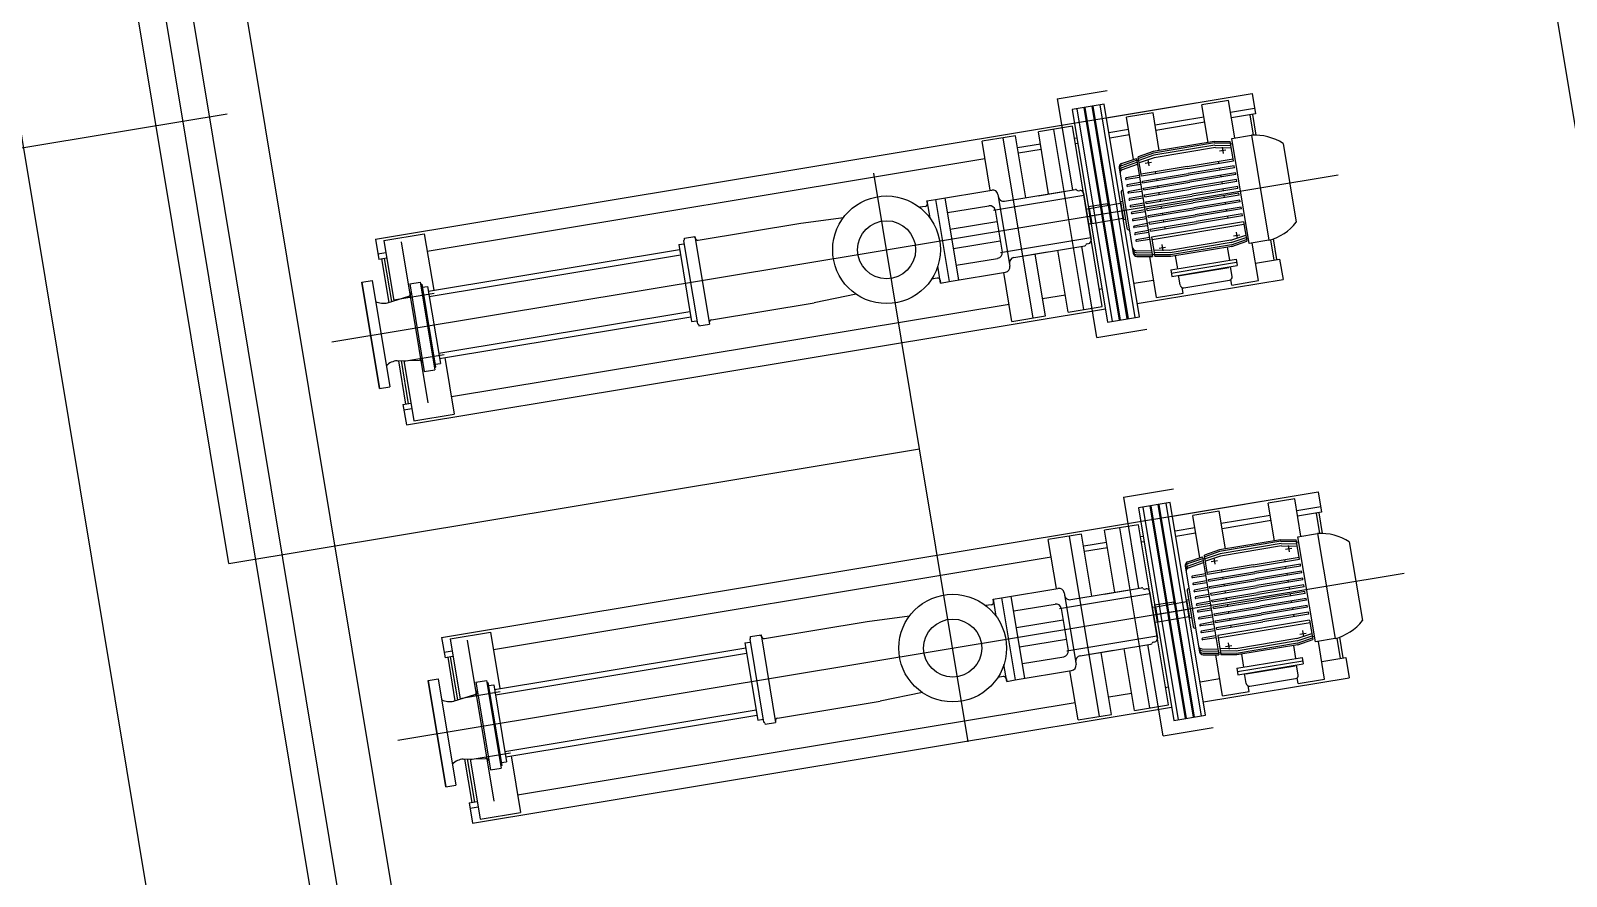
# Model space of a CAD drawing. Header units: millimetres. Extents: x -16232 to 52632, y -3739 to 20678.
# Drawn here: x 23035.64 to 23074.76, y 12141.27 to 12162.82 of the extents above; entities that cross this region are included whole.
import ezdxf

# ---------------------------------------------------------------- set-up
doc = ezdxf.new("R2010")
doc.units = ezdxf.units.MM
doc.header["$LTSCALE"] = 300
doc.header["$MEASUREMENT"] = 0
doc.layers.add('CINZA-8', color=8, linetype='Continuous')

msp = doc.modelspace()

# ---------------------------------------------------------------- linework, layer by layer
at = {"layer": 'CINZA-8'}
for p, q in [((23007.06, 12330.854), (23057.957, 12024.256)), ((23096.528, 12030.659), (23049.307, 12315.115)), ((23015.473, 12309.498), (23062.694, 12025.043)), ((23064.272, 12023.914), (23016.826, 12309.723)), ((23014.796, 12309.386), (23061.905, 12025.607)), ((23040.686, 12149.236), (23036.979, 12171.57)), ((23044.424, 12157.509), (23066.759, 12161.216)), ((23061.793, 12161.087), (23063.066, 12161.299)), ((23063.046, 12160.6), (23066.759, 12161.216)), ((23066.759, 12161.216), (23066.845, 12160.699)), ((23061.793, 12161.087), (23062.18, 12158.76)), ((23062.989, 12160.945), (23062.177, 12160.81)), ((23062.177, 12160.81), (23063.076, 12155.39)), ((23062.292, 12160.829), (23063.191, 12155.409)), ((23062.468, 12160.859), (23063.367, 12155.438)), ((23062.495, 12160.863), (23063.394, 12155.443)), ((23062.671, 12160.892), (23063.57, 12155.472)), ((23062.698, 12160.897), (23063.597, 12155.477)), ((23062.874, 12160.926), (23063.773, 12155.506)), ((23063.888, 12155.525), (23062.989, 12160.945)), ((23066.157, 12161.043), (23065.48, 12160.931)), ((23065.639, 12159.974), (23065.48, 12160.931)), ((23066.316, 12160.086), (23066.157, 12161.043)), ((23066.822, 12160.834), (23066.209, 12160.732)), ((22930.47, 12142.415), (23040.645, 12160.704)), ((23064.235, 12160.724), (23063.559, 12160.612)), ((23063.737, 12159.54), (23063.559, 12160.612)), ((23064.394, 12159.767), (23064.235, 12160.724)), ((23065.532, 12160.62), (23064.287, 12160.413)), ((23065.554, 12160.485), (23064.309, 12160.278)), ((23066.845, 12160.699), (23066.231, 12160.597)), ((23066.795, 12160.159), (23066.709, 12160.676)), ((23066.865, 12160.158), (23066.777, 12160.688)), ((23060.73, 12160.143), (23059.877, 12160.001)), ((23061.181, 12155.496), (23060.419, 12160.091)), ((23060.992, 12158.563), (23060.73, 12160.143)), ((23062.178, 12160.383), (23061.312, 12160.239)), ((23061.574, 12158.659), (23061.312, 12160.239)), ((23062.467, 12155.71), (23061.704, 12160.304)), ((23062.941, 12155.788), (23062.178, 12160.383)), ((23062.297, 12160.083), (23062.23, 12160.072)), ((23063.61, 12160.301), (23063.109, 12160.218)), ((23063.633, 12160.166), (23063.132, 12160.082)), ((23066.241, 12160.074), (23066.742, 12160.157)), ((23066.686, 12157.394), (23066.241, 12160.074)), ((23066.742, 12160.157), (23067.187, 12157.477)), ((23060.085, 12158.753), (23059.877, 12160.001)), ((23061.364, 12159.928), (23060.782, 12159.831)), ((23061.386, 12159.793), (23060.804, 12159.696)), ((23062.32, 12159.948), (23062.252, 12159.936)), ((23064.238, 12159.741), (23063.857, 12159.607)), ((23064.245, 12159.7), (23063.864, 12159.565)), ((23064.255, 12159.643), (23063.874, 12159.509)), ((23065.795, 12159.999), (23064.238, 12159.741)), ((23065.802, 12159.958), (23064.245, 12159.7)), ((23065.811, 12159.901), (23064.255, 12159.643)), ((23065.821, 12159.842), (23064.265, 12159.583)), ((23065.795, 12159.999), (23066.199, 12159.995)), ((23065.802, 12159.958), (23066.206, 12159.954)), ((23065.811, 12159.901), (23066.215, 12159.897)), ((23065.821, 12159.842), (23066.225, 12159.838)), ((23065.926, 12159.757), (23066.088, 12159.784)), ((23065.993, 12159.852), (23066.02, 12159.689)), ((23066.281, 12159.501), (23066.199, 12159.995)), ((23066.264, 12159.938), (23066.21, 12159.929)), ((23067.549, 12159.946), (23067.883, 12157.937)), ((23059.951, 12159.554), (23045.741, 12157.195)), ((23063.368, 12159.327), (23063.731, 12157.145)), ((23063.43, 12159.432), (23063.809, 12159.565)), ((23063.438, 12159.388), (23063.816, 12159.522)), ((23063.447, 12159.332), (23063.825, 12159.465)), ((23063.455, 12159.282), (23063.834, 12159.415)), ((23063.809, 12159.565), (23064.224, 12157.062)), ((23063.818, 12159.511), (23063.872, 12159.52)), ((23063.94, 12159.112), (23063.857, 12159.607)), ((23064.265, 12159.583), (23063.884, 12159.449)), ((23065.101, 12159.36), (23063.931, 12159.165)), ((23065.11, 12159.307), (23063.94, 12159.112)), ((23064.031, 12159.442), (23064.193, 12159.469)), ((23064.099, 12159.537), (23064.125, 12159.375)), ((23065.101, 12159.36), (23066.272, 12159.554)), ((23065.11, 12159.307), (23066.281, 12159.501)), ((23066.302, 12159.374), (23065.131, 12159.18)), ((23066.31, 12159.328), (23065.139, 12159.134)), ((23065.913, 12159.44), (23065.904, 12159.493)), ((23065.942, 12159.267), (23065.934, 12159.313)), ((23066.31, 12159.328), (23066.302, 12159.374)), ((23043.307, 12154.89), (23068.95, 12159.146)), ((23058.287, 12152.158), (23057.12, 12159.186)), ((23063.881, 12159.13), (23063.546, 12159.067)), ((23063.89, 12159.076), (23063.553, 12159.027)), ((23063.91, 12158.954), (23063.575, 12158.891)), ((23063.919, 12158.9), (23063.582, 12158.851)), ((23063.961, 12158.986), (23065.131, 12159.18)), ((23063.968, 12158.94), (23063.961, 12158.986)), ((23063.968, 12158.94), (23065.139, 12159.134)), ((23063.99, 12158.81), (23065.16, 12159.004)), ((23063.997, 12158.764), (23065.168, 12158.958)), ((23064.307, 12159.174), (23064.299, 12159.227)), ((23064.336, 12159.001), (23064.328, 12159.047)), ((23064.365, 12158.825), (23064.358, 12158.871)), ((23066.331, 12159.198), (23065.16, 12159.004)), ((23066.339, 12159.152), (23065.168, 12158.958)), ((23066.36, 12159.023), (23065.19, 12158.828)), ((23066.368, 12158.977), (23065.197, 12158.782)), ((23066.39, 12158.847), (23065.219, 12158.652)), ((23065.971, 12159.091), (23065.963, 12159.137)), ((23066, 12158.915), (23065.993, 12158.961)), ((23066.339, 12159.152), (23066.331, 12159.198)), ((23066.368, 12158.977), (23066.36, 12159.023)), ((23066.397, 12158.801), (23066.39, 12158.847)), ((23058.474, 12158.485), (23058.691, 12158.521)), ((23058.486, 12158.416), (23058.474, 12158.485)), ((23058.474, 12158.485), (23058.546, 12158.053)), ((23058.691, 12158.521), (23060.125, 12158.759)), ((23058.691, 12158.521), (23059.039, 12156.423)), ((23059.282, 12156.464), (23058.934, 12158.562)), ((23060.168, 12158.248), (23062.469, 12158.63)), ((23060.283, 12158.646), (23060.586, 12156.819)), ((23060.451, 12158.473), (23062.258, 12158.773)), ((23061.304, 12158.614), (23062.258, 12158.773)), ((23062.326, 12158.742), (23062.366, 12158.749)), ((23062.461, 12158.681), (23062.658, 12157.49)), ((23063.456, 12158.468), (23063.401, 12158.459)), ((23063.401, 12158.459), (23063.477, 12158.004)), ((23063.418, 12158.695), (23063.569, 12157.786)), ((23063.939, 12158.778), (23063.604, 12158.715)), ((23063.948, 12158.724), (23063.611, 12158.675)), ((23063.969, 12158.602), (23063.634, 12158.539)), ((23063.978, 12158.548), (23063.64, 12158.499)), ((23063.997, 12158.764), (23063.99, 12158.81)), ((23064.019, 12158.634), (23065.19, 12158.828)), ((23064.027, 12158.588), (23064.019, 12158.634)), ((23064.027, 12158.588), (23065.197, 12158.782)), ((23064.048, 12158.458), (23065.219, 12158.652)), ((23064.056, 12158.412), (23064.048, 12158.458)), ((23064.056, 12158.412), (23065.227, 12158.606)), ((23064.077, 12158.287), (23065.247, 12158.482)), ((23064.394, 12158.649), (23064.387, 12158.695)), ((23064.424, 12158.473), (23064.416, 12158.519)), ((23066.397, 12158.801), (23065.227, 12158.606)), ((23066.418, 12158.676), (23065.247, 12158.482)), ((23066.425, 12158.63), (23065.255, 12158.436)), ((23066.447, 12158.5), (23065.276, 12158.306)), ((23066.455, 12158.454), (23065.284, 12158.26)), ((23066.029, 12158.74), (23066.022, 12158.786)), ((23066.058, 12158.569), (23066.05, 12158.615)), ((23066.425, 12158.63), (23066.418, 12158.676)), ((23066.455, 12158.454), (23066.447, 12158.5)), ((23055.26, 12157.917), (23056.347, 12158.061)), ((23058.427, 12158.337), (23058.288, 12158.318)), ((23058.997, 12158.183), (23060.053, 12158.359)), ((23060.21, 12158.246), (23060.388, 12157.175)), ((23062.528, 12158.275), (23062.596, 12158.286)), ((23063.076, 12158.408), (23062.589, 12158.327)), ((23062.589, 12158.327), (23062.596, 12158.286)), ((23062.659, 12157.907), (23062.596, 12158.286)), ((23062.608, 12158.288), (23062.598, 12158.274)), ((23062.598, 12158.274), (23062.656, 12157.92)), ((23062.608, 12158.288), (23063.408, 12158.421)), ((23062.608, 12158.288), (23062.671, 12157.909)), ((23062.627, 12158.097), (23063.439, 12158.232)), ((23063.083, 12158.367), (23063.076, 12158.408)), ((23063.998, 12158.426), (23063.663, 12158.363)), ((23064.007, 12158.372), (23063.67, 12158.323)), ((23064.026, 12158.255), (23063.691, 12158.193)), ((23064.035, 12158.201), (23063.698, 12158.152)), ((23064.055, 12158.079), (23063.72, 12158.017)), ((23064.084, 12158.241), (23064.077, 12158.287)), ((23064.084, 12158.241), (23065.255, 12158.436)), ((23064.106, 12158.111), (23065.276, 12158.306)), ((23064.113, 12158.065), (23064.106, 12158.111)), ((23064.113, 12158.065), (23065.284, 12158.26)), ((23064.135, 12157.936), (23065.306, 12158.13)), ((23064.143, 12157.89), (23065.313, 12158.084)), ((23064.452, 12158.302), (23064.444, 12158.348)), ((23064.481, 12158.127), (23064.474, 12158.173)), ((23066.476, 12158.324), (23065.306, 12158.13)), ((23066.484, 12158.278), (23065.313, 12158.084)), ((23066.505, 12158.148), (23065.335, 12157.954)), ((23066.513, 12158.102), (23065.342, 12157.908)), ((23066.087, 12158.393), (23066.079, 12158.439)), ((23066.116, 12158.217), (23066.108, 12158.263)), ((23066.145, 12158.041), (23066.138, 12158.087)), ((23066.484, 12158.278), (23066.476, 12158.324)), ((23066.513, 12158.102), (23066.505, 12158.148)), ((23052.647, 12157.483), (23055.26, 12157.917)), ((23059.067, 12157.759), (23060.258, 12157.957)), ((23062.591, 12157.896), (23062.659, 12157.907)), ((23062.671, 12157.909), (23062.656, 12157.92)), ((23062.671, 12157.909), (23063.471, 12158.042)), ((23063.477, 12158.004), (23063.531, 12158.013)), ((23064.064, 12158.025), (23063.727, 12157.976)), ((23064.085, 12157.904), (23063.75, 12157.841)), ((23064.094, 12157.849), (23063.756, 12157.8)), ((23064.114, 12157.728), (23063.779, 12157.665)), ((23064.123, 12157.673), (23063.786, 12157.624)), ((23064.143, 12157.89), (23064.135, 12157.936)), ((23064.164, 12157.76), (23065.335, 12157.954)), ((23064.172, 12157.714), (23064.164, 12157.76)), ((23064.172, 12157.714), (23065.342, 12157.908)), ((23066.539, 12157.948), (23064.197, 12157.56)), ((23066.55, 12157.881), (23064.209, 12157.492)), ((23064.51, 12157.951), (23064.503, 12157.997)), ((23064.54, 12157.775), (23064.532, 12157.821)), ((23066.353, 12157.686), (23066.38, 12157.524)), ((23066.539, 12157.948), (23066.621, 12157.454)), ((23044.424, 12157.509), (23044.51, 12156.991)), ((23044.638, 12157.475), (23045.666, 12157.645)), ((23044.638, 12157.475), (23044.893, 12155.936)), ((23045.075, 12157.439), (23045.756, 12153.334)), ((23045.666, 12157.645), (23045.906, 12156.203)), ((23052.152, 12157.366), (23052.287, 12157.389)), ((23052.152, 12157.366), (23052.477, 12155.404)), ((23052.274, 12157.464), (23052.625, 12155.351)), ((23052.292, 12157.528), (23052.562, 12157.573)), ((23052.296, 12157.501), (23052.292, 12157.528)), ((23052.539, 12157.569), (23052.566, 12157.55)), ((23052.562, 12157.573), (23052.933, 12155.34)), ((23059.149, 12157.267), (23060.34, 12157.464)), ((23060.348, 12157.166), (23062.649, 12157.548)), ((23060.689, 12157.038), (23062.496, 12157.338)), ((23062.804, 12154.997), (23062.418, 12157.325)), ((23062.551, 12157.389), (23062.591, 12157.395)), ((23064.143, 12157.552), (23063.808, 12157.489)), ((23064.152, 12157.498), (23063.815, 12157.448)), ((23064.197, 12157.56), (23064.279, 12157.066)), ((23064.39, 12157.277), (23064.553, 12157.304)), ((23064.458, 12157.372), (23064.485, 12157.209)), ((23066.214, 12157.478), (23064.657, 12157.219)), ((23066.223, 12157.418), (23064.667, 12157.16)), ((23066.233, 12157.361), (23064.676, 12157.103)), ((23066.24, 12157.32), (23064.683, 12157.061)), ((23066.125, 12157.301), (23066.179, 12156.97)), ((23066.214, 12157.478), (23066.594, 12157.612)), ((23066.223, 12157.418), (23066.604, 12157.552)), ((23066.233, 12157.361), (23066.614, 12157.495)), ((23066.24, 12157.32), (23066.621, 12157.454)), ((23066.285, 12157.592), (23066.447, 12157.619)), ((23066.664, 12157.529), (23066.61, 12157.52)), ((23067.187, 12157.477), (23066.686, 12157.394)), ((23066.92, 12156.449), (23066.761, 12157.406)), ((23067.324, 12156.975), (23067.238, 12157.492)), ((23067.392, 12156.986), (23067.304, 12157.515)), ((23044.69, 12157.16), (23044.487, 12157.126)), ((23044.713, 12157.025), (23044.51, 12156.991)), ((23044.577, 12157.002), (23044.761, 12155.894)), ((23044.645, 12157.013), (23044.827, 12155.915)), ((23045.771, 12156.18), (23052.172, 12157.243)), ((23045.793, 12156.045), (23052.194, 12157.107)), ((23052.18, 12157.193), (23052.192, 12157.185)), ((23059.22, 12156.842), (23060.275, 12157.017)), ((23060.689, 12157.038), (23061.542, 12157.18)), ((23061.493, 12155.548), (23061.23, 12157.128)), ((23062.075, 12155.645), (23061.812, 12157.225)), ((23063.798, 12157.216), (23064.199, 12157.212)), ((23063.807, 12157.166), (23064.208, 12157.162)), ((23063.816, 12157.11), (23064.217, 12157.106)), ((23063.823, 12157.066), (23064.224, 12157.062)), ((23064.321, 12156.017), (23064.148, 12157.063)), ((23064.215, 12157.116), (23064.27, 12157.125)), ((23064.657, 12157.219), (23064.253, 12157.223)), ((23064.667, 12157.16), (23064.263, 12157.164)), ((23064.676, 12157.103), (23064.273, 12157.107)), ((23064.683, 12157.061), (23064.279, 12157.066)), ((23064.684, 12156.722), (23066.349, 12156.999)), ((23064.698, 12156.64), (23066.362, 12156.916)), ((23064.798, 12157.081), (23064.853, 12156.75)), ((23066.349, 12156.999), (23066.376, 12156.833)), ((23066.846, 12156.895), (23067.459, 12156.997)), ((23067.459, 12156.997), (23067.545, 12156.48)), ((23058.73, 12156.513), (23058.592, 12156.485)), ((23058.822, 12156.387), (23058.751, 12156.819)), ((23059.039, 12156.423), (23060.473, 12156.662)), ((23060.64, 12155.406), (23060.433, 12156.655)), ((23064.684, 12156.722), (23064.711, 12156.557)), ((23064.711, 12156.557), (23066.376, 12156.833)), ((23064.922, 12156.338), (23064.881, 12156.585)), ((23064.924, 12156.576), (23066.169, 12156.783)), ((23066.248, 12156.558), (23066.207, 12156.805)), ((23044.078, 12156.408), (23044.336, 12156.451)), ((23044.078, 12156.408), (23044.527, 12153.702)), ((23044.527, 12153.702), (23044.078, 12156.408)), ((23044.336, 12156.451), (23044.786, 12153.744)), ((23044.89, 12155.956), (23045.919, 12156.126)), ((23045.295, 12156.367), (23045.565, 12156.412)), ((23045.295, 12156.367), (23045.665, 12154.134)), ((23045.565, 12156.412), (23045.936, 12154.179)), ((23045.602, 12156.355), (23045.953, 12154.244)), ((23045.615, 12156.281), (23045.75, 12156.303)), ((23045.75, 12156.303), (23046.076, 12154.341)), ((23056.672, 12156.102), (23055.597, 12155.887)), ((23058.811, 12156.457), (23058.822, 12156.387)), ((23058.822, 12156.387), (23059.039, 12156.423)), ((23062.867, 12156.235), (23062.934, 12156.246)), ((23063.746, 12156.381), (23064.247, 12156.464)), ((23063.832, 12155.863), (23067.545, 12156.48)), ((23064.321, 12156.017), (23064.998, 12156.13)), ((23064.998, 12156.13), (23064.974, 12156.273)), ((23065.018, 12156.269), (23066.179, 12156.461)), ((23066.243, 12156.336), (23066.219, 12156.48)), ((23066.243, 12156.336), (23066.92, 12156.449)), ((23044.73, 12155.884), (23045.27, 12156.055)), ((23045.21, 12152.772), (23063.02, 12155.728)), ((23046.356, 12153.494), (23060.566, 12155.853)), ((23052.984, 12155.453), (23055.597, 12155.887)), ((23061.419, 12155.995), (23062, 12156.091)), ((23062.075, 12155.645), (23062.941, 12155.788)), ((23046.033, 12154.6), (23052.434, 12155.662)), ((23046.055, 12154.464), (23052.457, 12155.527)), ((23052.477, 12155.404), (23052.613, 12155.426)), ((23052.658, 12155.322), (23052.662, 12155.295)), ((23052.662, 12155.295), (23052.933, 12155.34)), ((23060.64, 12155.406), (23061.493, 12155.548)), ((23063.076, 12155.39), (23063.888, 12155.525)), ((23062.804, 12154.997), (23064.077, 12155.209)), ((23045.148, 12154.399), (23046.177, 12154.57)), ((23044.975, 12154.408), (23045.541, 12154.421)), ((23045.008, 12154.409), (23045.192, 12153.301)), ((23045.077, 12154.411), (23045.259, 12153.312)), ((23045.146, 12154.412), (23045.402, 12152.873)), ((23045.665, 12154.134), (23045.936, 12154.179)), ((23045.941, 12154.319), (23046.076, 12154.341)), ((23046.191, 12154.487), (23046.43, 12153.044)), ((23044.527, 12153.702), (23044.786, 12153.744)), ((23045.124, 12153.29), (23045.327, 12153.323)), ((23045.124, 12153.29), (23045.21, 12152.772)), ((23045.146, 12153.154), (23045.349, 12153.188)), ((23045.402, 12152.873), (23046.43, 12153.044)), ((23040.686, 12149.236), (23058.287, 12152.158)), ((23059.526, 12144.696), (23058.287, 12152.158)), ((23046.109, 12147.355), (23068.444, 12151.063)), ((23063.479, 12150.934), (23064.752, 12151.145)), ((23064.731, 12150.447), (23068.444, 12151.063)), ((23068.444, 12151.063), (23068.53, 12150.545)), ((23063.479, 12150.934), (23063.865, 12148.606)), ((23064.674, 12150.792), (23063.862, 12150.657)), ((23063.862, 12150.657), (23064.762, 12145.237)), ((23063.977, 12150.676), (23064.877, 12145.256)), ((23064.153, 12150.705), (23065.053, 12145.285)), ((23064.18, 12150.71), (23065.08, 12145.289)), ((23064.356, 12150.739), (23065.256, 12145.319)), ((23064.383, 12150.743), (23065.283, 12145.323)), ((23064.559, 12150.773), (23065.459, 12145.352)), ((23065.574, 12145.371), (23064.674, 12150.792)), ((23067.843, 12150.89), (23067.166, 12150.778)), ((23067.325, 12149.82), (23067.166, 12150.778)), ((23068.001, 12149.932), (23067.843, 12150.89)), ((23068.508, 12150.681), (23067.894, 12150.579)), ((23065.921, 12150.571), (23065.244, 12150.459)), ((23065.422, 12149.386), (23065.244, 12150.459)), ((23066.08, 12149.613), (23065.921, 12150.571)), ((23067.218, 12150.466), (23065.972, 12150.26)), ((23067.24, 12150.331), (23065.995, 12150.124)), ((23068.53, 12150.545), (23067.917, 12150.443)), ((23068.481, 12150.005), (23068.395, 12150.523)), ((23068.551, 12150.005), (23068.463, 12150.534)), ((23062.415, 12149.989), (23061.563, 12149.848)), ((23061.77, 12148.599), (23061.563, 12149.848)), ((23062.867, 12145.343), (23062.104, 12149.937)), ((23062.678, 12148.409), (23062.415, 12149.989)), ((23063.864, 12150.229), (23062.997, 12150.086)), ((23063.26, 12148.506), (23062.997, 12150.086)), ((23064.153, 12145.556), (23063.39, 12150.151)), ((23064.626, 12145.635), (23063.864, 12150.229)), ((23063.983, 12149.929), (23063.915, 12149.918)), ((23065.296, 12150.147), (23064.795, 12150.064)), ((23065.318, 12150.012), (23064.817, 12149.929)), ((23067.48, 12149.846), (23065.924, 12149.588)), ((23067.48, 12149.846), (23067.884, 12149.842)), ((23067.966, 12149.348), (23067.884, 12149.842)), ((23067.927, 12149.92), (23068.428, 12150.003)), ((23068.372, 12147.24), (23067.927, 12149.92)), ((23068.428, 12150.003), (23068.873, 12147.324)), ((23063.049, 12149.774), (23062.467, 12149.678)), ((23063.072, 12149.639), (23062.49, 12149.542)), ((23064.005, 12149.794), (23063.938, 12149.783)), ((23065.924, 12149.588), (23065.543, 12149.453)), ((23065.625, 12148.959), (23065.543, 12149.453)), ((23065.931, 12149.546), (23065.55, 12149.412)), ((23065.94, 12149.489), (23065.559, 12149.355)), ((23067.487, 12149.805), (23065.931, 12149.546)), ((23067.497, 12149.748), (23065.94, 12149.489)), ((23067.507, 12149.688), (23065.95, 12149.43)), ((23067.487, 12149.805), (23067.891, 12149.801)), ((23067.497, 12149.748), (23067.901, 12149.744)), ((23067.507, 12149.688), (23067.911, 12149.684)), ((23067.611, 12149.603), (23067.773, 12149.63)), ((23067.679, 12149.698), (23067.706, 12149.536)), ((23067.949, 12149.785), (23067.895, 12149.776)), ((23069.234, 12149.793), (23069.568, 12147.783)), ((23061.637, 12149.401), (23047.427, 12147.042)), ((23065.054, 12149.174), (23065.416, 12146.991)), ((23065.116, 12149.279), (23065.494, 12149.412)), ((23065.123, 12149.235), (23065.502, 12149.368)), ((23065.133, 12149.178), (23065.511, 12149.312)), ((23065.141, 12149.128), (23065.519, 12149.262)), ((23065.494, 12149.412), (23065.91, 12146.908)), ((23065.503, 12149.358), (23065.557, 12149.367)), ((23065.95, 12149.43), (23065.569, 12149.295)), ((23066.787, 12149.206), (23065.616, 12149.012)), ((23066.796, 12149.153), (23065.625, 12148.959)), ((23065.716, 12149.289), (23065.879, 12149.316)), ((23065.784, 12149.384), (23065.811, 12149.221)), ((23065.993, 12149.02), (23065.984, 12149.073)), ((23066.787, 12149.206), (23067.958, 12149.401)), ((23066.796, 12149.153), (23067.966, 12149.348)), ((23067.987, 12149.221), (23066.817, 12149.027)), ((23067.995, 12149.175), (23066.824, 12148.981)), ((23067.599, 12149.287), (23067.59, 12149.34)), ((23067.627, 12149.114), (23067.62, 12149.16)), ((23067.995, 12149.175), (23067.987, 12149.221)), ((23044.992, 12144.736), (23070.635, 12148.993)), ((23065.567, 12148.976), (23065.232, 12148.914)), ((23065.576, 12148.922), (23065.238, 12148.873)), ((23065.596, 12148.8), (23065.261, 12148.738)), ((23065.605, 12148.746), (23065.267, 12148.697)), ((23065.646, 12148.832), (23066.817, 12149.027)), ((23065.654, 12148.786), (23065.646, 12148.832)), ((23065.654, 12148.786), (23066.824, 12148.981)), ((23065.675, 12148.656), (23066.846, 12148.851)), ((23065.683, 12148.61), (23066.854, 12148.805)), ((23065.705, 12148.48), (23066.875, 12148.675)), ((23066.022, 12148.847), (23066.014, 12148.893)), ((23066.051, 12148.671), (23066.043, 12148.717)), ((23068.017, 12149.045), (23066.846, 12148.851)), ((23068.024, 12148.999), (23066.854, 12148.805)), ((23068.046, 12148.869), (23066.875, 12148.675)), ((23068.053, 12148.823), (23066.883, 12148.629)), ((23068.075, 12148.693), (23066.904, 12148.499)), ((23067.656, 12148.938), (23067.649, 12148.984)), ((23067.686, 12148.762), (23067.678, 12148.808)), ((23068.024, 12148.999), (23068.017, 12149.045)), ((23068.053, 12148.823), (23068.046, 12148.869)), ((23068.083, 12148.647), (23068.075, 12148.693)), ((23060.16, 12148.332), (23060.376, 12148.368)), ((23060.171, 12148.262), (23060.16, 12148.332)), ((23060.16, 12148.332), (23060.231, 12147.9)), ((23060.376, 12148.368), (23061.811, 12148.606)), ((23060.376, 12148.368), (23060.724, 12146.27)), ((23060.968, 12146.31), (23060.62, 12148.408)), ((23061.854, 12148.095), (23064.155, 12148.477)), ((23061.969, 12148.493), (23062.272, 12146.666)), ((23062.136, 12148.319), (23063.943, 12148.619)), ((23062.989, 12148.461), (23063.943, 12148.619)), ((23064.012, 12148.589), (23064.051, 12148.595)), ((23064.146, 12148.528), (23064.344, 12147.337)), ((23065.141, 12148.314), (23065.087, 12148.306)), ((23065.087, 12148.306), (23065.162, 12147.851)), ((23065.103, 12148.542), (23065.254, 12147.632)), ((23065.625, 12148.624), (23065.29, 12148.562)), ((23065.634, 12148.57), (23065.297, 12148.521)), ((23065.654, 12148.448), (23065.319, 12148.386)), ((23065.663, 12148.394), (23065.326, 12148.345)), ((23065.683, 12148.61), (23065.675, 12148.656)), ((23065.712, 12148.434), (23065.705, 12148.48)), ((23065.712, 12148.434), (23066.883, 12148.629)), ((23065.734, 12148.304), (23066.904, 12148.499)), ((23065.741, 12148.258), (23065.734, 12148.304)), ((23065.741, 12148.258), (23066.912, 12148.453)), ((23065.762, 12148.134), (23066.933, 12148.328)), ((23065.77, 12148.088), (23066.94, 12148.282)), ((23066.08, 12148.495), (23066.072, 12148.541)), ((23066.109, 12148.319), (23066.102, 12148.365)), ((23068.083, 12148.647), (23066.912, 12148.453)), ((23068.103, 12148.523), (23066.933, 12148.328)), ((23068.111, 12148.477), (23066.94, 12148.282)), ((23068.133, 12148.347), (23066.962, 12148.152)), ((23068.14, 12148.301), (23066.97, 12148.106)), ((23067.715, 12148.586), (23067.707, 12148.632)), ((23067.743, 12148.415), (23067.736, 12148.461)), ((23067.772, 12148.24), (23067.765, 12148.286)), ((23068.111, 12148.477), (23068.103, 12148.523)), ((23068.14, 12148.301), (23068.133, 12148.347)), ((23056.946, 12147.763), (23058.033, 12147.907)), ((23060.112, 12148.183), (23059.973, 12148.165)), ((23060.683, 12148.03), (23061.738, 12148.205)), ((23061.896, 12148.092), (23062.074, 12147.022)), ((23064.214, 12148.122), (23064.281, 12148.133)), ((23064.762, 12148.254), (23064.274, 12148.173)), ((23064.274, 12148.173), (23064.281, 12148.133)), ((23064.344, 12147.754), (23064.281, 12148.133)), ((23064.294, 12148.135), (23064.283, 12148.12)), ((23064.283, 12148.12), (23064.342, 12147.766)), ((23064.294, 12148.135), (23065.093, 12148.268)), ((23064.294, 12148.135), (23064.357, 12147.756)), ((23064.313, 12147.943), (23065.125, 12148.078)), ((23064.357, 12147.756), (23065.156, 12147.889)), ((23064.768, 12148.214), (23064.762, 12148.254)), ((23065.683, 12148.272), (23065.348, 12148.21)), ((23065.692, 12148.218), (23065.355, 12148.169)), ((23065.712, 12148.102), (23065.377, 12148.039)), ((23065.721, 12148.048), (23065.383, 12147.999)), ((23065.741, 12147.926), (23065.406, 12147.863)), ((23065.77, 12148.088), (23065.762, 12148.134)), ((23065.791, 12147.958), (23066.962, 12148.152)), ((23065.799, 12147.912), (23065.791, 12147.958)), ((23065.799, 12147.912), (23066.97, 12148.106)), ((23065.82, 12147.782), (23066.991, 12147.976)), ((23065.828, 12147.736), (23066.999, 12147.93)), ((23066.137, 12148.149), (23066.13, 12148.195)), ((23066.167, 12147.973), (23066.159, 12148.019)), ((23068.162, 12148.171), (23066.991, 12147.976)), ((23068.169, 12148.125), (23066.999, 12147.93)), ((23068.191, 12147.995), (23067.02, 12147.8)), ((23068.199, 12147.949), (23067.028, 12147.754)), ((23067.802, 12148.064), (23067.794, 12148.11)), ((23067.831, 12147.888), (23067.823, 12147.934)), ((23068.169, 12148.125), (23068.162, 12148.171)), ((23068.199, 12147.949), (23068.191, 12147.995)), ((23054.332, 12147.33), (23056.946, 12147.763)), ((23060.753, 12147.605), (23061.944, 12147.803)), ((23064.276, 12147.743), (23064.344, 12147.754)), ((23064.357, 12147.756), (23064.342, 12147.766)), ((23065.162, 12147.851), (23065.217, 12147.86)), ((23065.75, 12147.872), (23065.413, 12147.823)), ((23065.77, 12147.75), (23065.435, 12147.687)), ((23065.779, 12147.696), (23065.442, 12147.647)), ((23065.799, 12147.574), (23065.464, 12147.512)), ((23065.808, 12147.52), (23065.471, 12147.471)), ((23065.828, 12147.736), (23065.82, 12147.782)), ((23065.85, 12147.606), (23067.02, 12147.8)), ((23065.857, 12147.56), (23065.85, 12147.606)), ((23065.857, 12147.56), (23067.028, 12147.754)), ((23068.224, 12147.795), (23065.883, 12147.406)), ((23068.235, 12147.727), (23065.894, 12147.339)), ((23066.196, 12147.797), (23066.188, 12147.843)), ((23066.225, 12147.621), (23066.217, 12147.667)), ((23068.038, 12147.533), (23068.065, 12147.37)), ((23068.224, 12147.795), (23068.306, 12147.301)), ((23046.109, 12147.355), (23046.195, 12146.837)), ((23046.323, 12147.321), (23047.352, 12147.492)), ((23046.323, 12147.321), (23046.579, 12145.782)), ((23046.76, 12147.286), (23047.442, 12143.181)), ((23047.352, 12147.492), (23047.591, 12146.049)), ((23053.837, 12147.213), (23053.972, 12147.235)), ((23053.837, 12147.213), (23054.163, 12145.25)), ((23053.96, 12147.31), (23054.311, 12145.198)), ((23053.977, 12147.375), (23054.248, 12147.42)), ((23053.982, 12147.348), (23053.977, 12147.375)), ((23054.224, 12147.416), (23054.252, 12147.396)), ((23054.248, 12147.42), (23054.618, 12145.187)), ((23060.835, 12147.113), (23062.026, 12147.311)), ((23062.034, 12147.012), (23064.334, 12147.394)), ((23062.375, 12146.885), (23064.181, 12147.184)), ((23064.49, 12144.844), (23064.104, 12147.172)), ((23064.237, 12147.235), (23064.276, 12147.242)), ((23065.829, 12147.398), (23065.494, 12147.336)), ((23065.838, 12147.344), (23065.5, 12147.295)), ((23065.883, 12147.406), (23065.965, 12146.912)), ((23066.076, 12147.124), (23066.238, 12147.15)), ((23066.144, 12147.218), (23066.17, 12147.056)), ((23067.899, 12147.324), (23066.343, 12147.066)), ((23067.909, 12147.264), (23066.353, 12147.006)), ((23067.918, 12147.208), (23066.362, 12146.949)), ((23067.925, 12147.166), (23066.369, 12146.908)), ((23067.81, 12147.147), (23067.865, 12146.817)), ((23067.899, 12147.324), (23068.28, 12147.458)), ((23067.909, 12147.264), (23068.29, 12147.399)), ((23067.918, 12147.208), (23068.299, 12147.342)), ((23067.925, 12147.166), (23068.306, 12147.301)), ((23067.971, 12147.438), (23068.133, 12147.465)), ((23068.349, 12147.376), (23068.295, 12147.367)), ((23068.873, 12147.324), (23068.372, 12147.24)), ((23068.605, 12146.295), (23068.446, 12147.253)), ((23069.009, 12146.821), (23068.924, 12147.339)), ((23069.077, 12146.833), (23068.989, 12147.362)), ((23046.376, 12147.007), (23046.173, 12146.973)), ((23046.398, 12146.871), (23046.195, 12146.837)), ((23046.263, 12146.849), (23046.447, 12145.74)), ((23046.33, 12146.86), (23046.513, 12145.761)), ((23047.456, 12146.027), (23053.858, 12147.089)), ((23047.479, 12145.891), (23053.88, 12146.954)), ((23053.866, 12147.04), (23053.877, 12147.032)), ((23060.905, 12146.688), (23061.961, 12146.864)), ((23062.375, 12146.885), (23063.227, 12147.026)), ((23063.178, 12145.394), (23062.916, 12146.974)), ((23063.76, 12145.491), (23063.498, 12147.071)), ((23065.484, 12147.062), (23065.885, 12147.058)), ((23065.492, 12147.012), (23065.893, 12147.008)), ((23065.501, 12146.956), (23065.903, 12146.952)), ((23065.509, 12146.912), (23065.91, 12146.908)), ((23066.007, 12145.864), (23065.833, 12146.909)), ((23065.901, 12146.962), (23065.955, 12146.971)), ((23066.343, 12147.066), (23065.939, 12147.07)), ((23066.353, 12147.006), (23065.949, 12147.01)), ((23066.362, 12146.949), (23065.958, 12146.953)), ((23066.369, 12146.908), (23065.965, 12146.912)), ((23066.37, 12146.569), (23068.034, 12146.845)), ((23066.383, 12146.486), (23068.048, 12146.762)), ((23066.484, 12146.927), (23066.539, 12146.597)), ((23068.034, 12146.845), (23068.062, 12146.68)), ((23068.531, 12146.742), (23069.145, 12146.844)), ((23069.145, 12146.844), (23069.231, 12146.326)), ((23060.415, 12146.359), (23060.277, 12146.332)), ((23060.508, 12146.234), (23060.436, 12146.666)), ((23060.724, 12146.27), (23062.159, 12146.508)), ((23062.326, 12145.253), (23062.118, 12146.501)), ((23065.518, 12145.71), (23069.231, 12146.326)), ((23066.37, 12146.569), (23066.397, 12146.404)), ((23066.397, 12146.404), (23068.062, 12146.68)), ((23066.607, 12146.184), (23066.566, 12146.432)), ((23066.609, 12146.423), (23067.854, 12146.63)), ((23067.934, 12146.404), (23067.892, 12146.652)), ((23067.929, 12146.183), (23067.905, 12146.326)), ((23045.763, 12146.255), (23046.022, 12146.298)), ((23045.763, 12146.255), (23046.213, 12143.548)), ((23046.213, 12143.548), (23045.763, 12146.255)), ((23046.022, 12146.298), (23046.471, 12143.591)), ((23046.576, 12145.802), (23047.604, 12145.973)), ((23046.98, 12146.213), (23047.251, 12146.258)), ((23046.98, 12146.213), (23047.351, 12143.98)), ((23047.251, 12146.258), (23047.621, 12144.025)), ((23047.288, 12146.202), (23047.638, 12144.091)), ((23047.3, 12146.127), (23047.436, 12146.15)), ((23047.436, 12146.15), (23047.761, 12144.188)), ((23058.358, 12145.948), (23057.283, 12145.733)), ((23060.496, 12146.303), (23060.508, 12146.234)), ((23060.508, 12146.234), (23060.724, 12146.27)), ((23063.104, 12145.841), (23063.686, 12145.938)), ((23064.552, 12146.081), (23064.62, 12146.093)), ((23065.432, 12146.227), (23065.933, 12146.311)), ((23066.007, 12145.864), (23066.683, 12145.976)), ((23066.683, 12145.976), (23066.66, 12146.12)), ((23066.703, 12146.115), (23067.865, 12146.308)), ((23067.929, 12146.183), (23068.605, 12146.295)), ((23046.415, 12145.731), (23046.956, 12145.902)), ((23046.895, 12142.618), (23064.706, 12145.575)), ((23048.041, 12143.34), (23062.251, 12145.699)), ((23054.669, 12145.299), (23057.283, 12145.733)), ((23063.76, 12145.491), (23064.626, 12145.635)), ((23047.719, 12144.446), (23054.12, 12145.509)), ((23047.741, 12144.311), (23054.142, 12145.373)), ((23054.163, 12145.25), (23054.298, 12145.273)), ((23054.343, 12145.169), (23054.348, 12145.142)), ((23054.348, 12145.142), (23054.618, 12145.187)), ((23062.326, 12145.253), (23063.178, 12145.394)), ((23064.762, 12145.237), (23065.574, 12145.371)), ((23064.49, 12144.844), (23065.763, 12145.055)), ((23046.834, 12144.246), (23047.863, 12144.416)), ((23046.66, 12144.255), (23047.227, 12144.267)), ((23046.693, 12144.256), (23046.877, 12143.147)), ((23046.763, 12144.257), (23046.945, 12143.158)), ((23046.832, 12144.259), (23047.087, 12142.72)), ((23047.351, 12143.98), (23047.621, 12144.025)), ((23047.626, 12144.165), (23047.761, 12144.188)), ((23047.876, 12144.333), (23048.116, 12142.89)), ((23046.213, 12143.548), (23046.471, 12143.591)), ((23046.81, 12143.136), (23047.013, 12143.17)), ((23046.81, 12143.136), (23046.895, 12142.618)), ((23046.832, 12143.001), (23047.035, 12143.034)), ((23047.087, 12142.72), (23048.116, 12142.89))]:
    msp.add_line(p, q, dxfattribs=at)
for centre, radius in [((23057.444, 12157.236), 1.372), ((23057.444, 12157.236), 0.74), ((23059.129, 12147.083), 1.372), ((23059.129, 12147.083), 0.74)]:
    msp.add_circle(centre, radius, dxfattribs=at)
for centre, radius, start, end in [((23066.82, 12158.801), 1.358, 57.5179, 93.2643), ((23063.462, 12159.343), 0.0947, 109.4254, 189.4254), ((23063.469, 12159.299), 0.0947, 109.4254, 189.4254), ((23063.478, 12159.243), 0.0947, 109.4254, 189.4254), ((23063.487, 12159.193), 0.0947, 109.4254, 189.4254), ((23063.553, 12159.047), 0.021, 110.7903, 268.0605), ((23063.583, 12158.872), 0.021, 110.7903, 268.0605), ((23060.148, 12158.624), 0.137, 9.4254, 99.4254), ((23060.428, 12158.608), 0.137, 189.4254, 279.4254), ((23062.263, 12158.739), 0.0343, 33.0038, 99.4254), ((23062.321, 12158.776), 0.0343, 213.0032, 279.4254), ((23062.379, 12158.668), 0.0823, 9.4254, 99.4254), ((23063.472, 12158.704), 0.0549, 99.4254, 189.4254), ((23063.612, 12158.696), 0.021, 110.7903, 268.0605), ((23063.641, 12158.52), 0.021, 110.7903, 268.0605), ((23058.418, 12158.405), 0.0686, 277.5473, 9.4254), ((23060.075, 12158.223), 0.137, 9.4254, 99.4254), ((23063.67, 12158.344), 0.021, 110.7903, 268.0605), ((23063.699, 12158.173), 0.021, 110.7903, 268.0605), ((23063.623, 12157.795), 0.0549, 189.4254, 279.4254), ((23063.728, 12157.997), 0.021, 110.7903, 268.0605), ((23063.757, 12157.821), 0.021, 110.7903, 268.0605), ((23063.786, 12157.645), 0.021, 110.7903, 268.0605), ((23066.822, 12158.785), 1.358, 285.5864, 321.3329), ((23052.262, 12157.496), 0.0343, 290.9625, 9.4254), ((23052.635, 12157.551), 0.0686, 189.4254, 279.4254), ((23062.49, 12157.372), 0.0343, 279.4254, 345.847), ((23062.557, 12157.355), 0.0343, 99.4254, 165.8476), ((23062.577, 12157.477), 0.0823, 279.4254, 9.4254), ((23063.799, 12157.311), 0.0947, 189.4254, 269.4254), ((23063.815, 12157.469), 0.021, 110.7903, 268.0605), ((23060.253, 12157.153), 0.137, 279.4254, 9.4254), ((23060.712, 12156.903), 0.137, 99.4254, 189.4254), ((23063.808, 12157.261), 0.0947, 189.4254, 269.4254), ((23063.817, 12157.204), 0.0947, 189.4254, 269.4254), ((23063.824, 12157.16), 0.0947, 189.4254, 269.4254), ((23058.743, 12156.446), 0.0686, 9.4254, 101.3035), ((23060.451, 12156.797), 0.137, 279.4254, 9.4254), ((23066.165, 12156.544), 0.0837, 279.4254, 9.4254), ((23045.25, 12156.135), 0.0823, 284.4254, 9.4254), ((23045.598, 12156.382), 0.0274, 189.4254, 279.4254), ((23065.004, 12156.351), 0.0837, 189.4254, 279.4254), ((23044.623, 12156.324), 0.453, 244.1327, 283.677), ((23052.624, 12155.317), 0.0343, 9.4254, 87.8883), ((23052.995, 12155.385), 0.0686, 99.4254, 189.4254), ((23045.016, 12153.957), 0.453, 95.1739, 134.7181), ((23045.548, 12154.339), 0.0823, 9.4254, 94.4254), ((23045.957, 12154.217), 0.0274, 99.4254, 189.4254), ((23068.505, 12148.647), 1.358, 57.5179, 93.2643), ((23065.147, 12149.189), 0.0947, 109.4254, 189.4254), ((23065.155, 12149.145), 0.0947, 109.4254, 189.4254), ((23065.164, 12149.089), 0.0947, 109.4254, 189.4254), ((23065.172, 12149.039), 0.0947, 109.4254, 189.4254), ((23065.239, 12148.894), 0.021, 110.7903, 268.0605), ((23065.268, 12148.718), 0.021, 110.7903, 268.0605), ((23061.833, 12148.47), 0.137, 9.4254, 99.4254), ((23062.114, 12148.454), 0.137, 189.4254, 279.4254), ((23063.949, 12148.585), 0.0343, 33.0038, 99.4254), ((23064.006, 12148.623), 0.0343, 213.0032, 279.4254), ((23064.065, 12148.514), 0.0823, 9.4254, 99.4254), ((23065.157, 12148.551), 0.0549, 99.4254, 189.4254), ((23065.297, 12148.542), 0.021, 110.7903, 268.0605), ((23065.327, 12148.366), 0.021, 110.7903, 268.0605), ((23060.103, 12148.251), 0.0686, 277.5473, 9.4254), ((23061.761, 12148.07), 0.137, 9.4254, 99.4254), ((23065.356, 12148.19), 0.021, 110.7903, 268.0605), ((23065.384, 12148.02), 0.021, 110.7903, 268.0605), ((23065.308, 12147.641), 0.0549, 189.4254, 279.4254), ((23065.413, 12147.844), 0.021, 110.7903, 268.0605), ((23065.443, 12147.668), 0.021, 110.7903, 268.0605), ((23065.472, 12147.492), 0.021, 110.7903, 268.0605), ((23068.508, 12148.632), 1.358, 285.5864, 321.3329), ((23053.948, 12147.342), 0.0343, 290.9625, 9.4254), ((23054.321, 12147.397), 0.0686, 189.4254, 279.4254), ((23064.176, 12147.218), 0.0343, 279.4254, 345.847), ((23064.242, 12147.202), 0.0343, 99.4254, 165.8476), ((23064.263, 12147.323), 0.0823, 279.4254, 9.4254), ((23065.485, 12147.157), 0.0947, 189.4254, 269.4254), ((23065.501, 12147.316), 0.021, 110.7903, 268.0605), ((23061.938, 12146.999), 0.137, 279.4254, 9.4254), ((23062.397, 12146.749), 0.137, 99.4254, 189.4254), ((23065.493, 12147.107), 0.0947, 189.4254, 269.4254), ((23065.502, 12147.051), 0.0947, 189.4254, 269.4254), ((23065.51, 12147.007), 0.0947, 189.4254, 269.4254), ((23060.429, 12146.292), 0.0686, 9.4254, 101.3035), ((23062.136, 12146.643), 0.137, 279.4254, 9.4254), ((23067.851, 12146.39), 0.0837, 279.4254, 9.4254), ((23046.935, 12145.981), 0.0823, 284.4254, 9.4254), ((23047.283, 12146.229), 0.0274, 189.4254, 279.4254), ((23066.69, 12146.198), 0.0837, 189.4254, 279.4254), ((23046.308, 12146.171), 0.453, 244.1327, 283.677), ((23054.309, 12145.163), 0.0343, 9.4254, 87.8883), ((23054.68, 12145.232), 0.0686, 99.4254, 189.4254), ((23046.701, 12143.804), 0.453, 95.1739, 134.7181), ((23047.233, 12144.185), 0.0823, 9.4254, 94.4254), ((23047.643, 12144.064), 0.0274, 99.4254, 189.4254)]:
    msp.add_arc(centre, radius, start, end, dxfattribs=at)

doc.saveas('drawing.dxf')
